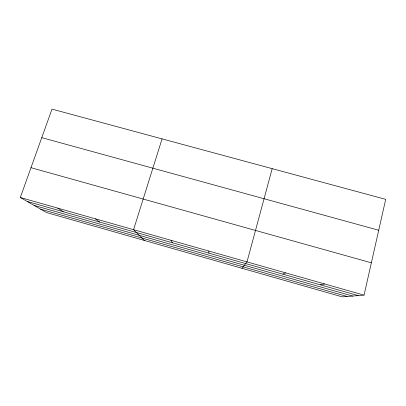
<?xml version="1.0" encoding="UTF-8"?>
<svg xmlns="http://www.w3.org/2000/svg" width="406" height="406" viewBox="0 0 406 406"><rect width="100%" height="100%" fill="white"/><g stroke="black" fill="none" stroke-linecap="round" stroke-linejoin="round"><path stroke-width="0.61" d="M364.05 295.142L385.7 199.351L52.004 109.112L20.3 197.499L46.538 212.556L342.309 296.887L364.05 295.142L20.3 197.499M272.187 168.652L246.995 261.89L242.027 268.295M162.065 138.877L133.559 229.669L144.419 240.464M282.835 274.151L285.606 272.857M320.364 284.824L324.622 283.941M41.767 137.649L378.717 230.243M30.993 167.693L371.358 262.804M27.227 201.477L358.28 295.604M34.079 205.406L352.596 296.06M40.63 209.166L347.181 296.497M57.657 208.111L63.26 211.719M95.41 218.834L99.663 222.072M170.982 240.301L172.484 242.778M208.791 251.04L208.897 253.131"/></g></svg>
